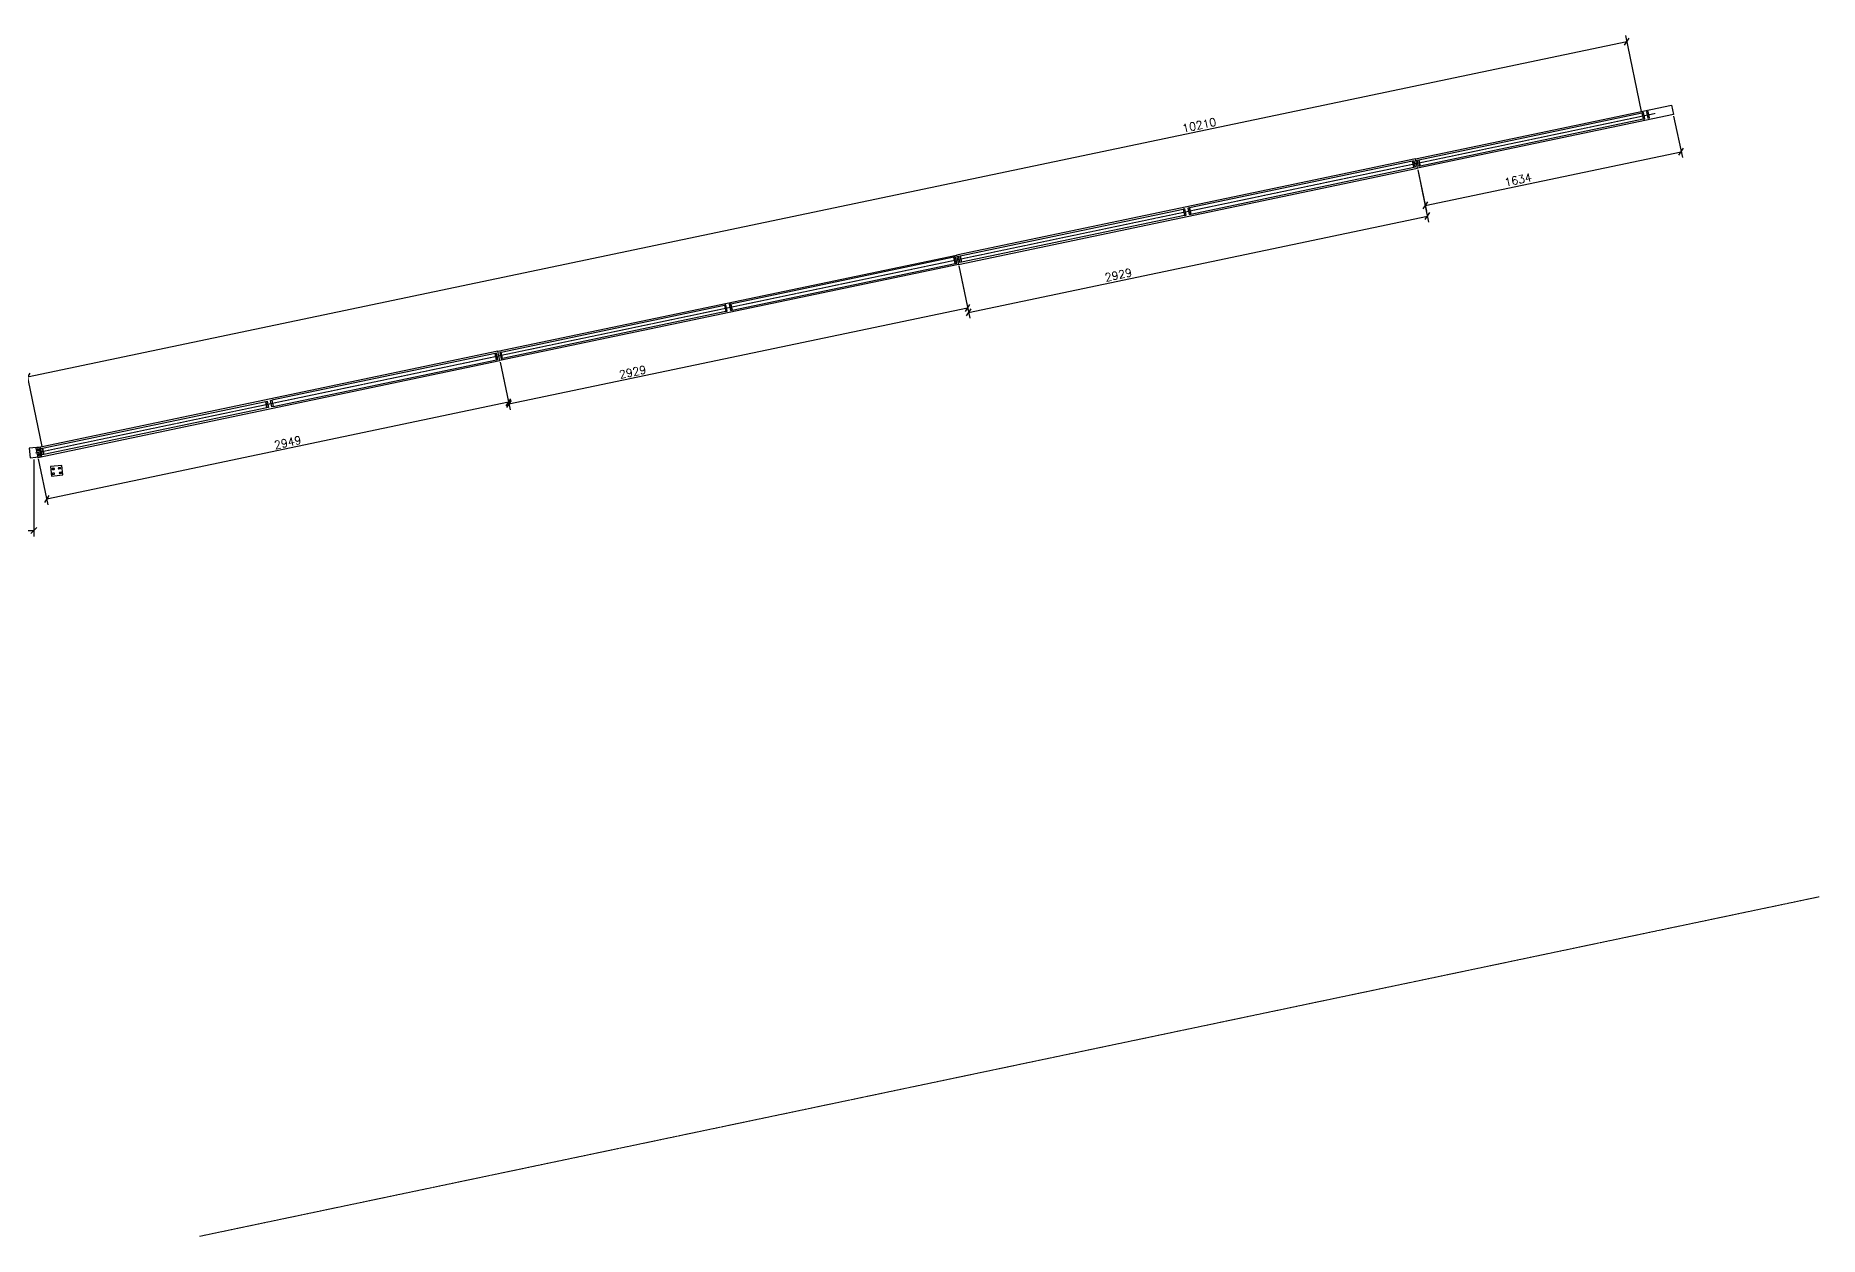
# Model space of a CAD drawing. Header units: millimetres. Extents: x -25270 to 56616, y 992 to 38275.
# Drawn here: x 32818 to 43962, y 30773 to 38275 of the extents above; entities that cross this region are included whole.
import ezdxf

# ---------------------------------------------------------------- set-up
doc = ezdxf.new("R2010")
doc.units = ezdxf.units.MM
doc.linetypes.add('AXES2', pattern=[1.125, 0.75, -0.125, 0.125, -0.125])
doc.layers.add('AXES', color=1, linetype='AXES2', lineweight=13)
doc.layers.add('POTCACH', color=7, linetype='Continuous')
doc.styles.add('DETX4', font='romans.shx', dxfattribs={"height": 50})
doc.dimstyles.new('DETX4', dxfattribs={"dimtxt": 50, "dimasz": 37, "dimexe": 37, "dimexo": 10, "dimgap": 12, "dimtad": 1, "dimdec": 0, "dimdsep": 46, "dimtxsty": 'DETX4', "dimblk": 'OBLIQUE', "dimcen": 0.09, "dimadec": 0, "dimazin": 0, "dimtfac": 1, "dimtdec": 0, "dimtix": 1, "dimtofl": 0, "dimtmove": 0, "dimatfit": 3, "dimldrblk": 'OBLIQUE', "dimfxl": 1, "dimtolj": 1, "dimtzin": 0, "dimarcsym": 0})

# ---------------------------------------------------------------- blocks, each defined once
blk = doc.blocks.new('_OBLIQUE')
at = {"color": 0, "linetype": 'ByBlock'}
blk.add_line((-0.5, -0.5), (0.5, 0.5), dxfattribs=at)
blk = doc.blocks.new('*D165')
at = {"layer": 'Defpoints', "color": 0, "transparency": 16777216}
for p in [(42760, 38238), (42854, 37792), (32861, 35697)]:
    blk.add_point(p, dxfattribs=at)
at = {"layer": 'POTCACH', "color": 0, "lineweight": -2, "transparency": 16777216}
for p, q in [((32768, 36144), (42760, 38238)), ((42852, 37801), (42753, 38275)), ((32859, 35707), (32760, 36180))]:
    blk.add_line(p, q, dxfattribs=at)
at = {"layer": 'POTCACH', "color": 0, "lineweight": -2, "transparency": 16777216, "xscale": 37, "yscale": 37, "zscale": 37}
for p, rotation in [((42760, 38238), 11.83920378675253), ((32768, 36144), 191.8392037867525)]:
    blk.add_blockref('_OBLIQUE', p, dxfattribs=dict(at, rotation=rotation))
at = {"layer": 'POTCACH', "color": 0, "transparency": 16777216, "insert": (40088, 37716), "char_height": 50, "attachment_point": 5, "rotation": 11.8392, "style": 'DETX4'}
blk.add_mtext('\\A1;10210', dxfattribs=at)
blk = doc.blocks.new('*D259')
at = {"layer": 'Defpoints', "color": 0, "transparency": 16777216}
for p in [(29723, 35637), (32806, 35637), (32806, 35183)]:
    blk.add_point(p, dxfattribs=at)
at = {"layer": 'POTCACH', "color": 0, "lineweight": -2, "transparency": 16777216}
for p, q in [((29723, 35627), (29723, 35146)), ((32806, 35627), (32806, 35146)), ((29723, 35183), (32806, 35183))]:
    blk.add_line(p, q, dxfattribs=at)
at = {"layer": 'POTCACH', "color": 0, "lineweight": -2, "transparency": 16777216, "xscale": 37, "yscale": 37, "zscale": 37, "rotation": 180}
blk.add_blockref('_OBLIQUE', (29723, 35183), dxfattribs=at)
at = {"layer": 'POTCACH', "color": 0, "lineweight": -2, "transparency": 16777216, "xscale": 37, "yscale": 37, "zscale": 37}
blk.add_blockref('_OBLIQUE', (32806, 35183), dxfattribs=at)
at = {"layer": 'POTCACH', "color": 0, "transparency": 16777216, "insert": (31307, 35220), "char_height": 50, "attachment_point": 5, "style": 'DETX4'}
blk.add_mtext('\\A1;3084', dxfattribs=at)
blk = doc.blocks.new('*D260')
at = {"layer": 'Defpoints', "color": 0, "transparency": 16777216}
for p in [(35718, 36245), (32832, 35640), (32887, 35379)]:
    blk.add_point(p, dxfattribs=at)
at = {"layer": 'POTCACH', "color": 0, "lineweight": -2, "transparency": 16777216}
for p, q in [((35720, 36235), (35780, 35948)), ((35773, 35984), (32887, 35379)), ((32834, 35630), (32895, 35343))]:
    blk.add_line(p, q, dxfattribs=at)
at = {"layer": 'POTCACH', "color": 0, "lineweight": -2, "transparency": 16777216, "xscale": 37, "yscale": 37, "zscale": 37}
for p, rotation in [((35773, 35984), 11.83920378676157), ((32887, 35379), 191.8392037867616)]:
    blk.add_blockref('_OBLIQUE', p, dxfattribs=dict(at, rotation=rotation))
at = {"layer": 'POTCACH', "color": 0, "transparency": 16777216, "insert": (34393, 35733), "char_height": 50, "attachment_point": 5, "rotation": 11.8392, "style": 'DETX4'}
blk.add_mtext('\\A1;2949', dxfattribs=at)
blk = doc.blocks.new('*D261')
at = {"layer": 'Defpoints', "color": 0, "transparency": 16777216}
for p in [(38584, 36846), (38641, 36574), (35718, 36245)]:
    blk.add_point(p, dxfattribs=at)
at = {"layer": 'POTCACH', "color": 0, "lineweight": -2, "transparency": 16777216}
for p, q in [((38586, 36836), (38649, 36538)), ((35775, 35974), (38641, 36574)), ((35720, 36235), (35783, 35937))]:
    blk.add_line(p, q, dxfattribs=at)
at = {"layer": 'POTCACH', "color": 0, "lineweight": -2, "transparency": 16777216, "xscale": 37, "yscale": 37, "zscale": 37}
for p, rotation in [((38641, 36574), 11.83920378675327), ((35775, 35974), 191.8392037867533)]:
    blk.add_blockref('_OBLIQUE', p, dxfattribs=dict(at, rotation=rotation))
at = {"layer": 'POTCACH', "color": 0, "transparency": 16777216, "insert": (36548, 36173), "char_height": 50, "attachment_point": 5, "rotation": 11.8392, "style": 'DETX4'}
blk.add_mtext('\\A1;2929', dxfattribs=at)
blk = doc.blocks.new('*D262')
at = {"layer": 'Defpoints', "color": 0, "transparency": 16777216}
for p in [(41451, 37446), (41514, 37147), (38584, 36846)]:
    blk.add_point(p, dxfattribs=at)
at = {"layer": 'POTCACH', "color": 0, "lineweight": -2, "transparency": 16777216}
for p, q in [((41453, 37437), (41521, 37110)), ((38647, 36546), (41514, 37147)), ((38586, 36836), (38655, 36510))]:
    blk.add_line(p, q, dxfattribs=at)
at = {"layer": 'POTCACH', "color": 0, "lineweight": -2, "transparency": 16777216, "xscale": 37, "yscale": 37, "zscale": 37}
for p, rotation in [((41514, 37147), 11.83920378678485), ((38647, 36546), 191.8392037867849)]:
    blk.add_blockref('_OBLIQUE', p, dxfattribs=dict(at, rotation=rotation))
at = {"layer": 'POTCACH', "color": 0, "transparency": 16777216, "insert": (39583, 36780), "char_height": 50, "attachment_point": 5, "rotation": 11.8392, "style": 'DETX4'}
blk.add_mtext('\\A1;2929', dxfattribs=at)
blk = doc.blocks.new('*D263')
at = {"layer": 'Defpoints', "color": 0, "transparency": 16777216}
for p in [(43050, 37782), (41451, 37446), (43099, 37549)]:
    blk.add_point(p, dxfattribs=at)
at = {"layer": 'POTCACH', "color": 0, "lineweight": -2, "transparency": 16777216}
for p, q in [((43052, 37772), (43107, 37513)), ((41499, 37214), (43099, 37549)), ((41453, 37437), (41507, 37178))]:
    blk.add_line(p, q, dxfattribs=at)
at = {"layer": 'POTCACH', "color": 0, "lineweight": -2, "transparency": 16777216, "xscale": 37, "yscale": 37, "zscale": 37}
for p, rotation in [((43099, 37549), 11.83920378673638), ((41499, 37214), 191.8392037867363)]:
    blk.add_blockref('_OBLIQUE', p, dxfattribs=dict(at, rotation=rotation))
at = {"layer": 'POTCACH', "color": 0, "transparency": 16777216, "insert": (42080, 37374), "char_height": 50, "attachment_point": 5, "rotation": 11.8392, "style": 'DETX4'}
blk.add_mtext('\\A1;1634', dxfattribs=at)

msp = doc.modelspace()

# ---------------------------------------------------------------- linework, layer by layer
at = {"layer": 'AXES'}
for p, q in [((32816.4, 35667.1), (42936.4, 37788.5)), ((33842.2, 30773.5), (43962.2, 32894.9))]:
    msp.add_line(p, q, dxfattribs=at)
at = {"layer": 'POTCACH'}
for p, q in [((32924.4, 35571.6), (32932.4, 35572.4)), ((32925.3, 35563.6), (32933.2, 35564.5)), ((32970.8, 35576.4), (32962.9, 35575.6)), ((32971.6, 35568.4), (32963.7, 35567.6)), ((32924.4, 35541.6), (32932.4, 35542.4)), ((32925.3, 35533.6), (32933.2, 35534.5)), ((32977, 35547), (32969, 35546.2)), ((32977.8, 35539.1), (32969.8, 35538.3))]:
    msp.add_line(p, q, dxfattribs=at)
for points in [[(41438.4, 37505.2), (43037.9, 37840.5), (43050.2, 37781.7), (41450.7, 37446.4)], [(42862.2, 37752.5), (41468.2, 37460.3), (41460, 37499.5), (42854, 37791.7)], [(42862.2, 37752.5), (42872, 37754.6), (42863.8, 37793.7), (42854, 37791.7)], [(42891.6, 37758.7), (42901.4, 37760.8), (42893.2, 37799.9), (42883.4, 37797.9)], [(41438.4, 37505.2), (38572.1, 36904.3), (38584.4, 36845.6), (41450.7, 37446.4)], [(40035.1, 37159.9), (41429.1, 37452.1), (41420.9, 37491.3), (40026.9, 37199.1)], [(41429.1, 37452.1), (41438.9, 37454.2), (41430.7, 37493.3), (41420.9, 37491.3)], [(41468.2, 37460.3), (41458.4, 37458.3), (41450.2, 37497.4), (41460, 37499.5)], [(39995.9, 37151.7), (38601.9, 36859.5), (38593.7, 36898.6), (39987.7, 37190.9)], [(39995.9, 37151.7), (40005.7, 37153.8), (39997.5, 37192.9), (39987.7, 37190.9)], [(40025.3, 37157.9), (40035.1, 37159.9), (40026.9, 37199.1), (40017.1, 37197)], [(35705.8, 36303.5), (38572.1, 36904.3), (38584.4, 36845.6), (35718.2, 36244.8)], [(37168.8, 36559.1), (38562.8, 36851.3), (38554.6, 36890.4), (37160.6, 36598.2)], [(38562.8, 36851.3), (38572.6, 36853.3), (38564.4, 36892.5), (38554.6, 36890.4)], [(38601.9, 36859.5), (38592.2, 36857.4), (38584, 36896.6), (38593.7, 36898.6)], [(37129.7, 36550.9), (35735.7, 36258.6), (35727.5, 36297.8), (37121.5, 36590)], [(37129.7, 36550.9), (37139.5, 36552.9), (37131.2, 36592.1), (37121.5, 36590)], [(37159, 36557), (37168.8, 36559.1), (37160.6, 36598.2), (37150.8, 36596.2)], [(35705.8, 36303.5), (32820, 35698.5), (32832.3, 35639.8), (35718.2, 36244.8)], [(34302.5, 35958.2), (35696.5, 36250.4), (35688.3, 36289.6), (34294.3, 35997.4)], [(35696.5, 36250.4), (35706.3, 36252.5), (35698.1, 36291.6), (35688.3, 36289.6)], [(35725.9, 36256.6), (35735.7, 36258.6), (35727.5, 36297.8), (35717.7, 36295.7)], [(34302.5, 35958.2), (34292.8, 35956.2), (34284.5, 35995.3), (34294.3, 35997.4)], [(34263.4, 35950), (32869.4, 35657.8), (32861.2, 35697), (34255.2, 35989.2)], [(34273.2, 35952.1), (34263.4, 35950), (34255.2, 35989.2), (34265, 35991.2)], [(32784.3, 35637.4), (32853.9, 35644.7), (32847.7, 35704.3), (32778.1, 35697.1)], [(32869.4, 35657.8), (32859.6, 35655.8), (32851.4, 35694.9), (32861.2, 35697)], [(32917.7, 35522.9), (32987.4, 35530.1), (32981.2, 35589.8), (32911.5, 35582.6)]]:
    msp.add_lwpolyline(points, close=True, dxfattribs=at)
for centre, radius in [((32837.8, 35686.9), 8), ((32837.8, 35686.9), 4), ((32843.9, 35657.6), 8), ((32843.9, 35657.6), 4)]:
    msp.add_circle(centre, radius, dxfattribs=at)
for centre, start, end in [((32924.8, 35567.6), 95.9196, 275.9196), ((32932.8, 35568.4), 275.9196, 95.9196), ((32963.3, 35571.6), 95.9196, 275.9196), ((32971.2, 35572.4), 275.9196, 95.9196), ((32924.8, 35537.6), 95.9196, 275.9196), ((32932.8, 35538.4), 275.9196, 95.9196), ((32969.4, 35542.2), 95.9196, 275.9196), ((32977.4, 35543.1), 275.9196, 95.9196)]:
    msp.add_arc(centre, 4, start, end, dxfattribs=at)

# ---------------------------------------------------------------- dimensions: what is measured, and where the dimension line sits
for base, p1, p2, angle, picture, middle in [((42760.4, 38238.4), (32861.2, 35697), (42854, 37791.7), 11.8392, '*D165', (40095.7, 37679.8)), ((43098.9, 37549.4), (41450.7, 37446.4), (43050.2, 37781.7), 11.8392, '*D263', (42087.9, 37337.4)), ((41513.5, 37146.6), (38584.4, 36845.6), (41450.7, 37446.4), 11.8392, '*D262', (39590.2, 36743.4)), ((38641.286, 36574.3505), (35718.1531, 36244.7559), (38584.4256, 36845.5985), 11.8392, '*D261', (36555.9108, 36137.2035)), ((32887, 35379), (35718.2, 36244.8), (32832.3, 35639.8), 191.8392, '*D260', (34400.7, 35696.3))]:
    dim = msp.add_linear_dim(base=base, p1=p1, p2=p2, angle=angle, dimstyle='DETX4', dxfattribs=at)
    dim.commit()
    dim.dimension.update_dxf_attribs({"geometry": picture, "text_midpoint": middle, "dimtype": 161})
dim = msp.add_linear_dim(base=(32806.4, 35183.2), p1=(29722.8, 35637.1), p2=(32806.4, 35637.1), dimstyle='DETX4', dxfattribs=at)
dim.commit()
dim.dimension.update_dxf_attribs({"geometry": '*D259', "text_midpoint": (31306.7, 35183.2), "dimtype": 160})

doc.saveas('drawing.dxf')
